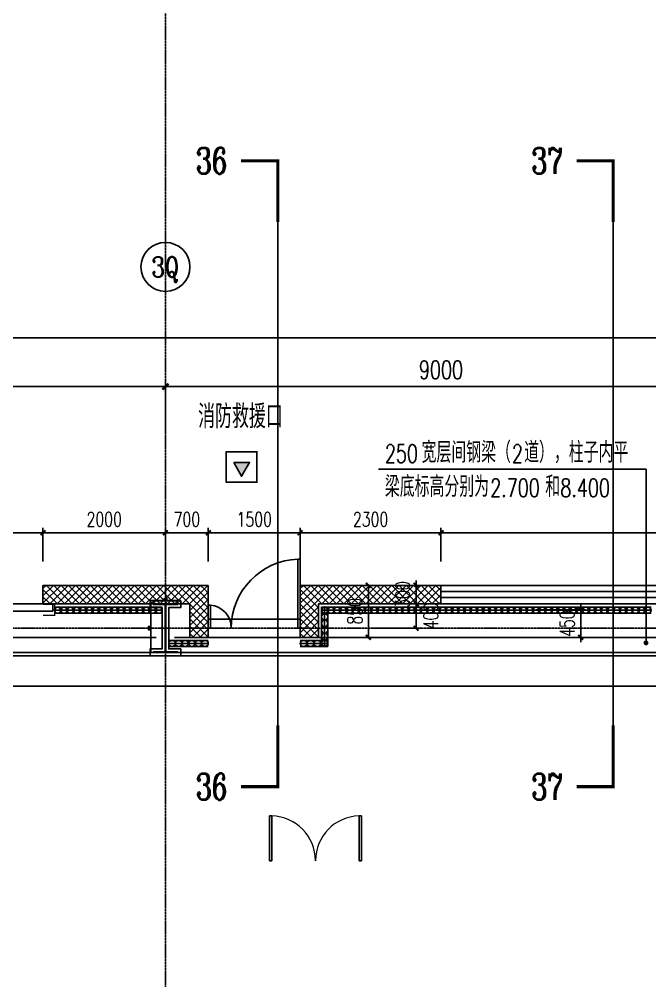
# Model space of a CAD drawing. Extents: x -954573 to 446329, y 489853 to 1226784.
# Drawn here: x -257242 to -246945, y 614957 to 630673 of the extents above; entities that cross this region are included whole.
import ezdxf
from ezdxf.enums import TextEntityAlignment as Align

# ---------------------------------------------------------------- set-up
doc = ezdxf.new("R2010")
doc.units = 0
doc.header["$LTSCALE"] = 10
doc.header["$MEASUREMENT"] = 0
for name, pattern in [('10平面$0$10平面$0$DASH', [0.35, 0.25, -0.1]), ('10平面$0$DOTE', [2.42, 2, -0.2, 0.02, -0.2]), ('10平面$1$DASH', [0.35, 0.25, -0.1])]:
    doc.linetypes.add(name, pattern=pattern)
doc.layers.get('Defpoints').update_dxf_attribs({"color": 210})
for name, color, linetype in [('10平面$0$10平面$0$WINDOW', 8, 'Continuous'), ('10平面$0$A-AXIS-D', 8, 'Continuous'), ('10平面$0$A-AXIS-DOTE', 8, '10平面$0$DOTE'), ('10平面$0$A-AXIS-DP', 8, 'Continuous'), ('10平面$0$A-AXIS-SYMB', 8, 'Continuous'), ('10平面$0$A-HATCH-2', 8, 'Continuous'), ('10平面$0$A-HRAIL', 8, 'Continuous'), ('10平面$0$A-SFCE', 8, 'Continuous'), ('10平面$0$A-TEXT', 8, 'Continuous'), ('10平面$0$A-WINDOW', 8, 'Continuous'), ('10平面$0$A-防火门窗', 1, 'Continuous'), ('10平面$0$AS-COLN', 8, 'Continuous'), ('10平面$0$AS-WALL', 8, 'Continuous'), ('10平面$0$DIM_SYMB', 8, 'Continuous'), ('10平面$0$PUB_HATCH', 8, 'Continuous'), ('10平面$0$PUB_TEXT', 8, 'Continuous'), ('10平面$0$RP-N2-01$0$$0$A-WIND-J', 8, 'Continuous'), ('10平面$0$RP-N2-01$0$A-WIND-J', 8, 'Continuous'), ('10平面$0$建-窗', 8, 'Continuous'), ('A-LIN-V', 9, 'Continuous')]:
    doc.layers.add(name, color=color, linetype=linetype)
doc.styles.add('10平面$0$_TCH_AXIS', font='COMPLEX', dxfattribs={"bigfont": 'GBCBIG'})
doc.styles.add('10平面$0$_TCH_DIM', font='SIMPLEX', dxfattribs={"bigfont": 'GBCBIG'})
doc.styles.add('10平面$0$_TCH_DIM_T3', font='SIMPLEX', dxfattribs={"width": 0.705882, "bigfont": 'GBCBIG'})
doc.styles.add('10平面$0$_TCH_LABEL', font='COMPLEX', dxfattribs={"bigfont": 'GBCBIG'})
doc.dimstyles.new('10平面$0$_TCH_ARCH&&10', dxfattribs={"dimtxt": 29.75, "dimasz": 10, "dimexe": 10, "dimexo": 10, "dimgap": 12.625, "dimtad": 1, "dimdec": 0, "dimzin": 0, "dimdsep": 46, "dimtxsty": '10平面$0$_TCH_DIM_T3', "dimblk": '10平面$0$_ArchTick', "dimcen": 0.09, "dimclrt": 7, "dimazin": 2, "dimtfac": 1, "dimtdec": 0, "dimtix": 1, "dimtmove": 2, "dimatfit": 3, "dimfxl": 0, "dimtolj": 1, "dimtzin": 0, "dimarcsym": 0})
doc.dimstyles.new('10平面$0$_TCH_ARCH&&100', dxfattribs={"dimtxt": 297.5, "dimasz": 100, "dimexe": 100, "dimexo": 100, "dimgap": 126.25, "dimtad": 1, "dimdec": 0, "dimzin": 0, "dimdsep": 46, "dimtxsty": '10平面$0$_TCH_DIM_T3', "dimblk": '10平面$0$_ArchTick', "dimcen": 0.09, "dimclrt": 7, "dimazin": 2, "dimtfac": 1, "dimtdec": 0, "dimtix": 1, "dimtmove": 2, "dimatfit": 3, "dimfxl": 0, "dimtolj": 1, "dimtzin": 0, "dimarcsym": 0})
doc.dimstyles.new('10平面$0$_TCH_ARCH&&80', dxfattribs={"dimtxt": 238, "dimasz": 80, "dimexe": 80, "dimexo": 80, "dimgap": 101, "dimtad": 1, "dimdec": 0, "dimzin": 0, "dimdsep": 46, "dimtxsty": '10平面$0$_TCH_DIM_T3', "dimblk": '10平面$0$_ArchTick', "dimcen": 0.09, "dimclrt": 7, "dimazin": 2, "dimtfac": 1, "dimtdec": 0, "dimtix": 1, "dimtmove": 2, "dimatfit": 3, "dimfxl": 0, "dimtolj": 1, "dimtzin": 0, "dimarcsym": 0})
pattern_1 = [(45, (60, 0), (-60.000061, 60.000061), []), (135, (60, 0), (-60.000061, -60.000061), [])]

# ---------------------------------------------------------------- blocks, each defined once
blk = doc.blocks.new('10平面$0$_ArchTick')
at = {"color": 0, "linetype": 'ByBlock', "const_width": 0.4}
blk.add_lwpolyline([(-0.5, -0.5), (0.5, 0.5)], dxfattribs=at)
blk = doc.blocks.new('*D3095')
at = {"layer": '10平面$0$A-AXIS-D', "color": 0, "lineweight": -2}
for p, q in [((-43118, -180910), (-43118, -180052)), ((-34118, -180910), (-34118, -180052)), ((-43118, -180152), (-34118, -180152))]:
    blk.add_line(p, q, dxfattribs=at)
at = {"layer": 'Defpoints', "color": 0}
for p in [(-34118, -180152), (-43118, -181010), (-34118, -181010)]:
    blk.add_point(p, dxfattribs=at)
at = {"layer": '10平面$0$A-AXIS-D', "color": 0, "lineweight": -2, "xscale": 100, "yscale": 100, "zscale": 100, "rotation": 180}
blk.add_blockref('10平面$0$_ArchTick', (-43118, -180152), dxfattribs=at)
at = {"layer": '10平面$0$A-AXIS-D', "color": 0, "lineweight": -2, "xscale": 100, "yscale": 100, "zscale": 100}
blk.add_blockref('10平面$0$_ArchTick', (-34118, -180152), dxfattribs=at)
at = {"layer": '10平面$0$A-AXIS-D', "color": 7, "insert": (-38618, -179877), "char_height": 297.5, "attachment_point": 5, "style": '10平面$0$_TCH_DIM_T3'}
blk.add_mtext('\\A1;9000', dxfattribs=at)
blk = doc.blocks.new('*D3096')
at = {"layer": '10平面$0$A-AXIS-D', "color": 0, "lineweight": -2}
for p, q in [((-34118, -180910), (-34118, -180052)), ((-25118, -180910), (-25118, -180052)), ((-34118, -180152), (-25118, -180152))]:
    blk.add_line(p, q, dxfattribs=at)
at = {"layer": 'Defpoints', "color": 0}
for p in [(-25118, -180152), (-34118, -181010), (-25118, -181010)]:
    blk.add_point(p, dxfattribs=at)
at = {"layer": '10平面$0$A-AXIS-D', "color": 0, "lineweight": -2, "xscale": 100, "yscale": 100, "zscale": 100, "rotation": 180}
blk.add_blockref('10平面$0$_ArchTick', (-34118, -180152), dxfattribs=at)
at = {"layer": '10平面$0$A-AXIS-D', "color": 0, "lineweight": -2, "xscale": 100, "yscale": 100, "zscale": 100}
blk.add_blockref('10平面$0$_ArchTick', (-25118, -180152), dxfattribs=at)
at = {"layer": '10平面$0$A-AXIS-D', "color": 7, "insert": (-29618, -179877), "char_height": 297.5, "attachment_point": 5, "style": '10平面$0$_TCH_DIM_T3'}
blk.add_mtext('\\A1;9000', dxfattribs=at)
blk = doc.blocks.new('*D3111')
at = {"layer": '10平面$0$A-AXIS-D', "color": 0, "lineweight": -2}
for p, q in [((-93018, -180810), (-93018, -179252)), ((92682, -180810), (92682, -179252)), ((-93018, -179352), (92682, -179352))]:
    blk.add_line(p, q, dxfattribs=at)
at = {"layer": 'Defpoints', "color": 0}
for p in [(92682, -179352), (-93018, -180910), (92682, -180910)]:
    blk.add_point(p, dxfattribs=at)
at = {"layer": '10平面$0$A-AXIS-D', "color": 0, "lineweight": -2, "xscale": 100, "yscale": 100, "zscale": 100, "rotation": 180}
blk.add_blockref('10平面$0$_ArchTick', (-93018, -179352), dxfattribs=at)
at = {"layer": '10平面$0$A-AXIS-D', "color": 0, "lineweight": -2, "xscale": 100, "yscale": 100, "zscale": 100}
blk.add_blockref('10平面$0$_ArchTick', (92682, -179352), dxfattribs=at)
at = {"layer": '10平面$0$A-AXIS-D', "color": 7, "insert": (-168, -179077), "char_height": 297.5, "attachment_point": 5, "style": '10平面$0$_TCH_DIM_T3'}
blk.add_mtext('\\A1;185700', dxfattribs=at)
blk = doc.blocks.new('*D3392')
at = {"layer": '10平面$0$A-AXIS-DP', "color": 0, "lineweight": -2}
for p, q in [((-248072, 621020), (-248072, 621100)), ((-248800, 621020), (-247992, 621020)), ((-248072, 620570), (-248072, 621020)), ((-248800, 620570), (-247992, 620570)), ((-248072, 620570), (-248072, 620490))]:
    blk.add_line(p, q, dxfattribs=at)
at = {"layer": 'Defpoints', "color": 0}
for p in [(-248880, 621020), (-248072, 621020), (-248880, 620570)]:
    blk.add_point(p, dxfattribs=at)
at = {"layer": '10平面$0$A-AXIS-DP', "color": 0, "lineweight": -2, "xscale": 80, "yscale": 80, "zscale": 80}
for p, rotation in [((-248072, 621020), 270), ((-248072, 620570), 90)]:
    blk.add_blockref('10平面$0$_ArchTick', p, dxfattribs=dict(at, rotation=rotation))
at = {"layer": '10平面$0$A-AXIS-DP', "color": 7, "insert": (-248292, 620795), "char_height": 238, "attachment_point": 5, "rotation": 90, "style": '10平面$0$_TCH_DIM_T3'}
blk.add_mtext('\\A1;450', dxfattribs=at)
blk = doc.blocks.new('10平面$0$4324324')
at = {"layer": '10平面$0$A-HATCH-2', "linetype": '10平面$1$DASH'}
for p, q in [((-294754.2, 620270), (-135554.2, 620270)), ((-294754.2, 619770), (-135554.2, 619770))]:
    blk.add_line(p, q, dxfattribs=at)
blk = doc.blocks.new('*D3408')
at = {"layer": '10平面$0$A-AXIS-DP', "color": 0, "lineweight": -2}
for p, q in [((-165054, 621030), (-165054, 621079)), ((-165054, 621069), (-164654, 621069)), ((-164654, 621030), (-164654, 621079))]:
    blk.add_line(p, q, dxfattribs=at)
at = {"layer": 'Defpoints', "color": 0}
for p in [(-164654, 621069), (-165054, 621020), (-164654, 621020)]:
    blk.add_point(p, dxfattribs=at)
at = {"layer": '10平面$0$A-AXIS-DP', "color": 0, "lineweight": -2, "xscale": 10, "yscale": 10, "zscale": 10, "rotation": 180}
blk.add_blockref('10平面$0$_ArchTick', (-165054, 621069), dxfattribs=at)
at = {"layer": '10平面$0$A-AXIS-DP', "color": 0, "lineweight": -2, "xscale": 10, "yscale": 10, "zscale": 10}
blk.add_blockref('10平面$0$_ArchTick', (-164654, 621069), dxfattribs=at)
at = {"layer": '10平面$0$A-AXIS-DP', "color": 7, "insert": (-164854, 621096), "char_height": 29.8, "attachment_point": 5, "style": '10平面$0$_TCH_DIM_T3'}
blk.add_mtext('\\A1;400', dxfattribs=at)
blk = doc.blocks.new('*D3409')
at = {"layer": '10平面$0$A-AXIS-DP', "color": 0, "lineweight": -2}
for p, q in [((-165064, 621020), (-165105, 621020)), ((-165095, 620220), (-165095, 621020)), ((-165064, 620220), (-165105, 620220))]:
    blk.add_line(p, q, dxfattribs=at)
at = {"layer": 'Defpoints', "color": 0}
for p in [(-165095, 621020), (-165054, 621020), (-165054, 620220)]:
    blk.add_point(p, dxfattribs=at)
at = {"layer": '10平面$0$A-AXIS-DP', "color": 0, "lineweight": -2, "xscale": 10, "yscale": 10, "zscale": 10}
for p, rotation in [((-165095, 621020), 90), ((-165095, 620220), 270)]:
    blk.add_blockref('10平面$0$_ArchTick', p, dxfattribs=dict(at, rotation=rotation))
at = {"layer": '10平面$0$A-AXIS-DP', "color": 7, "insert": (-165123, 620620), "char_height": 29.8, "attachment_point": 5, "rotation": 90, "style": '10平面$0$_TCH_DIM_T3'}
blk.add_mtext('\\A1;800', dxfattribs=at)
blk = doc.blocks.new('10平面$0$RP-N2-01$0$$0$xfjy')
at = {"layer": '10平面$0$RP-N2-01$0$$0$A-WIND-J'}
h = blk.add_hatch(color=256, dxfattribs=at)
h.dxf.hatch_style = 1
h.paths.add_polyline_path([(1141876, -26214), (1142135, -26214), (1142005, -25989)])
at = {"layer": '10平面$0$RP-N2-01$0$$0$A-WIND-J', "const_width": 25}
blk.add_lwpolyline([(1141755, -25889), (1141755, -26389), (1142255, -26389), (1142255, -25889)], close=True, dxfattribs=at)
at = {"layer": '10平面$0$RP-N2-01$0$$0$A-WIND-J'}
for points in [[(1141755, -26389), (1142255, -26389), (1142255, -25889), (1141755, -25889)], [(1141876, -26214), (1142135, -26214), (1142005, -25989)]]:
    blk.add_lwpolyline(points, close=True, dxfattribs=at)
blk = doc.blocks.new('10平面$0$RP-N2-01$0$xfjy')
at = {"layer": '10平面$0$RP-N2-01$0$$0$A-WIND-J'}
blk.add_blockref('10平面$0$RP-N2-01$0$$0$xfjy', (0, 0), dxfattribs=at)
blk = doc.blocks.new('10平面$0$1232')
at = {"layer": '10平面$0$RP-N2-01$0$A-WIND-J', "xscale": -1, "rotation": 180}
blk.add_blockref('10平面$0$RP-N2-01$0$xfjy', (-1395615, 597215, 0), dxfattribs=at)
at = {"layer": '10平面$0$A-TEXT', "style": '10平面$0$_TCH_DIM'}
blk.add_text('消防救援口', height=384.1, dxfattribs=at).set_placement((-254321, 623989, 0))
blk = doc.blocks.new('10平面$0$3333')
at = {"layer": '10平面$0$A-SFCE', "const_width": 20}
blk.add_lwpolyline([(-227064, 766320), (-227064, 766510), (-227244, 766510), (-227244, 766320)], dxfattribs=at)
blk = doc.blocks.new('10平面$0$99平面图例外参$0$$LinePat$圆环')
for points in [[(0, 150), (300, 150)], [(0, 0), (300, 0)], [(0, -150), (300, -150)]]:
    blk.add_lwpolyline(points)
at = {"color": 0}
blk.add_circle((150, 0), 150, dxfattribs=at)
blk = doc.blocks.new('10平面$0$34242343243')
at = {"layer": '10平面$0$A-HRAIL', "yscale": 0.3333333333333333, "zscale": 0.3333333333333333}
for p, xscale, rotation in [((-252254, 620962), -0.3611111227129974, 270), ((-256562, 621014), -0.3444737743800529, 359.999999999795), ((-256458, 621014), -0.3444737743800529, 359.999999999795), ((-256355, 621014), -0.3444737743800529, 359.999999999795), ((-256252, 621014), -0.3444737743800529, 359.999999999795), ((-256148, 621014), -0.3444737743800529, 359.999999999795), ((-256045, 621014), -0.3444737743800529, 359.999999999795), ((-255942, 621014), -0.3444737743800529, 359.999999999795), ((-255838, 621014), -0.3444737743800529, 359.999999999795), ((-255735, 621014), -0.3444737743800529, 359.999999999795), ((-255632, 621014), -0.3444737743800529, 359.999999999795), ((-255528, 621014), -0.3444737743800529, 359.999999999795), ((-255425, 621014), -0.3444737743800529, 359.999999999795), ((-255322, 621014), -0.3444737743800529, 359.999999999795), ((-255218, 621014), -0.3444737743800529, 359.999999999795), ((-255115, 621014), -0.3444737743800529, 359.999999999795), ((-255012, 621014), -0.3444737743800529, 359.999999999795), ((-254908, 621014), -0.3444737743800529, 359.999999999795), ((-252304, 621014), 0.3384127419231498, 2.033568827363012e-10), ((-252254, 620853), -0.3611111227129974, 270), ((-252203, 621014), 0.3384127419231498, 2.033568827363012e-10), ((-252101, 621014), 0.3384127419231498, 2.033568827363012e-10), ((-252000, 621014), 0.3384127419231498, 2.033568827363012e-10), ((-251898, 621014), 0.3384127419231498, 2.033568827363012e-10), ((-251797, 621014), 0.3384127419231498, 2.033568827363012e-10), ((-251695, 621014), 0.3384127419231498, 2.033568827363012e-10), ((-251594, 621014), 0.3384127419231498, 2.033568827363012e-10), ((-251492, 621014), 0.3384127419231498, 2.033568827363012e-10), ((-251390, 621014), 0.3384127419231498, 2.033568827363012e-10), ((-251289, 621014), 0.3384127419231498, 2.033568827363012e-10), ((-251187, 621014), 0.3384127419231498, 2.033568827363012e-10), ((-251086, 621014), 0.3384127419231498, 2.033568827363012e-10), ((-250984, 621014), 0.3384127419231498, 2.033568827363012e-10), ((-250883, 621014), 0.3384127419231498, 2.033568827363012e-10), ((-250781, 621014), 0.3384127419231498, 2.033568827363012e-10), ((-250680, 621014), 0.3384127419231498, 2.033568827363012e-10), ((-250578, 621014), 0.3384127419231498, 2.033568827363012e-10), ((-250477, 621014), 0.3384127419231498, 2.033568827363012e-10), ((-250375, 621014), 0.3384127419231498, 2.033568827363012e-10), ((-250274, 621014), 0.3384127419231498, 2.033568827363012e-10), ((-250172, 621014), 0.3384127419231498, 2.033568827363012e-10), ((-250071, 621014), 0.3384127419231498, 2.033568827363012e-10), ((-249969, 621014), 0.3384127419231498, 2.033568827363012e-10), ((-249868, 621014), 0.3384127419231498, 2.033568827363012e-10), ((-249766, 621014), 0.3384127419231498, 2.033568827363012e-10), ((-249665, 621014), 0.3384127419231498, 2.033568827363012e-10), ((-249563, 621014), 0.3384127419231498, 2.033568827363012e-10), ((-249462, 621014), 0.3384127419231498, 2.033568827363012e-10), ((-249360, 621014), 0.3384127419231498, 2.033568827363012e-10), ((-249258, 621014), 0.3384127419231498, 2.033568827363012e-10), ((-249157, 621014), 0.3384127419231498, 2.033568827363012e-10), ((-249055, 621014), 0.3384127419231498, 2.033568827363012e-10), ((-248954, 621014), 0.3384127419231498, 2.033568827363012e-10), ((-248852, 621014), 0.3384127419231498, 2.033568827363012e-10), ((-248751, 621014), 0.3384127419231498, 2.033568827363012e-10), ((-248649, 621014), 0.3384127419231498, 2.033568827363012e-10), ((-248548, 621014), 0.3384127419231498, 2.033568827363012e-10), ((-248446, 621014), 0.3384127419231498, 2.033568827363012e-10), ((-248345, 621014), 0.3384127419231498, 2.033568827363012e-10), ((-248243, 621014), 0.3384127419231498, 2.033568827363012e-10), ((-248142, 621014), 0.3384127419231498, 2.033568827363012e-10), ((-248040, 621014), 0.3384127419231498, 2.033568827363012e-10), ((-247939, 621014), 0.3384127419231498, 2.033568827363012e-10), ((-247837, 621014), 0.3384127419231498, 2.033568827363012e-10), ((-247736, 621014), 0.3384127419231498, 2.033568827363012e-10), ((-247634, 621014), 0.3384127419231498, 2.033568827363012e-10), ((-247533, 621014), 0.3384127419231498, 2.033568827363012e-10), ((-247431, 621014), 0.3384127419231498, 2.033568827363012e-10), ((-247330, 621014), 0.3384127419231498, 2.033568827363012e-10), ((-247228, 621014), 0.3384127419231498, 2.033568827363012e-10), ((-247126, 621014), 0.3384127419231498, 2.033568827363012e-10), ((-247025, 621014), 0.3384127419231498, 2.033568827363012e-10), ((-252254, 620745), -0.3611111227129974, 270), ((-252254, 620637), -0.3611111227129974, 270), ((-252254, 620528), -0.3611111227129974, 270), ((-252254, 620420), -0.3611111227129974, 270)]:
    blk.add_blockref('10平面$0$99平面图例外参$0$$LinePat$圆环', p, dxfattribs=dict(at, xscale=xscale, rotation=rotation))
for p, xscale in [((-254693, 620470), -0.3588888661932368), ((-254585, 620470), -0.3588888661932368), ((-254477, 620470), -0.3588888661932368), ((-254370, 620470), -0.3588888661932368), ((-254262, 620470), -0.3588888661932368), ((-254154, 620470), -0.3588888661932368), ((-252542, 620470), -0.3749999999076196), ((-252429, 620470), -0.3749999999076196), ((-252317, 620470), -0.3749999999076196), ((-252204, 620470), -0.3749999999076196)]:
    blk.add_blockref('10平面$0$99平面图例外参$0$$LinePat$圆环', p, dxfattribs=dict(at, xscale=xscale))
at = {"layer": '10平面$0$A-SFCE', "xscale": -1, "rotation": 270}
blk.add_blockref('10平面$0$3333', (-1023175, 848174), dxfattribs=at)
blk = doc.blocks.new('*D3891')
at = {"layer": '10平面$0$A-AXIS-DP', "color": 0, "lineweight": -2}
for p, q in [((-251454, 621420), (-250680, 621420)), ((-250760, 621420), (-250760, 621500)), ((-250760, 621120), (-250760, 621420)), ((-251454, 621120), (-250680, 621120)), ((-250760, 621120), (-250760, 621040))]:
    blk.add_line(p, q, dxfattribs=at)
at = {"layer": 'Defpoints', "color": 0}
for p in [(-251534, 621420), (-250760, 621420), (-251534, 621120)]:
    blk.add_point(p, dxfattribs=at)
at = {"layer": '10平面$0$A-AXIS-DP', "color": 0, "lineweight": -2, "xscale": 80, "yscale": 80, "zscale": 80}
for p, rotation in [((-250760, 621420), 270), ((-250760, 621120), 90)]:
    blk.add_blockref('10平面$0$_ArchTick', p, dxfattribs=dict(at, rotation=rotation))
at = {"layer": '10平面$0$A-AXIS-DP', "color": 7, "insert": (-250980, 621270), "char_height": 238, "attachment_point": 5, "rotation": 90, "style": '10平面$0$_TCH_DIM_T3'}
blk.add_mtext('\\A1;300', dxfattribs=at)
blk = doc.blocks.new('*D3892')
at = {"layer": '10平面$0$A-AXIS-DP', "color": 0, "lineweight": -2}
for p, q in [((-251454, 621120), (-250680, 621120)), ((-250760, 620720), (-250760, 621120)), ((-251454, 620720), (-250680, 620720))]:
    blk.add_line(p, q, dxfattribs=at)
at = {"layer": 'Defpoints', "color": 0}
for p in [(-251534, 621120), (-250760, 621120), (-251534, 620720)]:
    blk.add_point(p, dxfattribs=at)
at = {"layer": '10平面$0$A-AXIS-DP', "color": 0, "lineweight": -2, "xscale": 80, "yscale": 80, "zscale": 80}
for p, rotation in [((-250760, 621120), 90), ((-250760, 620720), 270)]:
    blk.add_blockref('10平面$0$_ArchTick', p, dxfattribs=dict(at, rotation=rotation))
at = {"layer": '10平面$0$A-AXIS-DP', "color": 7, "insert": (-250520, 620920), "char_height": 238, "attachment_point": 5, "rotation": 90, "style": '10平面$0$_TCH_DIM_T3'}
blk.add_mtext('\\A1;400', dxfattribs=at)
blk = doc.blocks.new('*D3893')
at = {"layer": '10平面$0$A-AXIS-DP', "color": 0, "lineweight": -2}
for p, q in [((-252274, 621420), (-251460, 621420)), ((-251540, 620570), (-251540, 621420)), ((-252274, 620570), (-251460, 620570))]:
    blk.add_line(p, q, dxfattribs=at)
at = {"layer": 'Defpoints', "color": 0}
for p in [(-252354, 621420), (-251540, 621420), (-252354, 620570)]:
    blk.add_point(p, dxfattribs=at)
at = {"layer": '10平面$0$A-AXIS-DP', "color": 0, "lineweight": -2, "xscale": 80, "yscale": 80, "zscale": 80}
for p, rotation in [((-251540, 621420), 90), ((-251540, 620570), 270)]:
    blk.add_blockref('10平面$0$_ArchTick', p, dxfattribs=dict(at, rotation=rotation))
at = {"layer": '10平面$0$A-AXIS-DP', "color": 7, "insert": (-251760, 620995), "char_height": 238, "attachment_point": 5, "rotation": 90, "style": '10平面$0$_TCH_DIM_T3'}
blk.add_mtext('\\A1;850', dxfattribs=at)
blk = doc.blocks.new('*D4051')
at = {"layer": '10平面$0$A-AXIS-DP', "color": 0, "lineweight": -2}
for p, q in [((-259354, 621810), (-259354, 622360)), ((-256854, 621810), (-256854, 622360)), ((-259354, 622280), (-256854, 622280))]:
    blk.add_line(p, q, dxfattribs=at)
at = {"layer": 'Defpoints', "color": 0}
for p in [(-256854, 622280), (-259354, 621730), (-256854, 621730)]:
    blk.add_point(p, dxfattribs=at)
at = {"layer": '10平面$0$A-AXIS-DP', "color": 0, "lineweight": -2, "xscale": 80, "yscale": 80, "zscale": 80, "rotation": 180}
blk.add_blockref('10平面$0$_ArchTick', (-259354, 622280), dxfattribs=at)
at = {"layer": '10平面$0$A-AXIS-DP', "color": 0, "lineweight": -2, "xscale": 80, "yscale": 80, "zscale": 80}
blk.add_blockref('10平面$0$_ArchTick', (-256854, 622280), dxfattribs=at)
at = {"layer": '10平面$0$A-AXIS-DP', "color": 7, "insert": (-258104, 622500), "char_height": 238, "attachment_point": 5, "style": '10平面$0$_TCH_DIM_T3'}
blk.add_mtext('\\A1;2500', dxfattribs=at)
blk = doc.blocks.new('*D4052')
at = {"layer": '10平面$0$A-AXIS-DP', "color": 0, "lineweight": -2}
for p, q in [((-256854, 621810), (-256854, 622360)), ((-254854, 621810), (-254854, 622360)), ((-256854, 622280), (-254854, 622280))]:
    blk.add_line(p, q, dxfattribs=at)
at = {"layer": 'Defpoints', "color": 0}
for p in [(-254854, 622280), (-256854, 621730), (-254854, 621730)]:
    blk.add_point(p, dxfattribs=at)
at = {"layer": '10平面$0$A-AXIS-DP', "color": 0, "lineweight": -2, "xscale": 80, "yscale": 80, "zscale": 80, "rotation": 180}
blk.add_blockref('10平面$0$_ArchTick', (-256854, 622280), dxfattribs=at)
at = {"layer": '10平面$0$A-AXIS-DP', "color": 0, "lineweight": -2, "xscale": 80, "yscale": 80, "zscale": 80}
blk.add_blockref('10平面$0$_ArchTick', (-254854, 622280), dxfattribs=at)
at = {"layer": '10平面$0$A-AXIS-DP', "color": 7, "insert": (-255854, 622500), "char_height": 238, "attachment_point": 5, "style": '10平面$0$_TCH_DIM_T3'}
blk.add_mtext('\\A1;2000', dxfattribs=at)
blk = doc.blocks.new('*D4053')
at = {"layer": '10平面$0$A-AXIS-DP', "color": 0, "lineweight": -2}
for p, q in [((-254854, 621810), (-254854, 622360)), ((-254154, 621810), (-254154, 622360)), ((-254854, 622280), (-254154, 622280))]:
    blk.add_line(p, q, dxfattribs=at)
at = {"layer": 'Defpoints', "color": 0}
for p in [(-254154, 622280), (-254854, 621730), (-254154, 621730)]:
    blk.add_point(p, dxfattribs=at)
at = {"layer": '10平面$0$A-AXIS-DP', "color": 0, "lineweight": -2, "xscale": 80, "yscale": 80, "zscale": 80, "rotation": 180}
blk.add_blockref('10平面$0$_ArchTick', (-254854, 622280), dxfattribs=at)
at = {"layer": '10平面$0$A-AXIS-DP', "color": 0, "lineweight": -2, "xscale": 80, "yscale": 80, "zscale": 80}
blk.add_blockref('10平面$0$_ArchTick', (-254154, 622280), dxfattribs=at)
at = {"layer": '10平面$0$A-AXIS-DP', "color": 7, "insert": (-254504, 622500), "char_height": 238, "attachment_point": 5, "style": '10平面$0$_TCH_DIM_T3'}
blk.add_mtext('\\A1;700', dxfattribs=at)
blk = doc.blocks.new('*D4054')
at = {"layer": '10平面$0$A-AXIS-DP', "color": 0, "lineweight": -2}
for p, q in [((-254154, 621810), (-254154, 622360)), ((-252654, 621810), (-252654, 622360)), ((-254154, 622280), (-252654, 622280))]:
    blk.add_line(p, q, dxfattribs=at)
at = {"layer": 'Defpoints', "color": 0}
for p in [(-252654, 622280), (-254154, 621730), (-252654, 621730)]:
    blk.add_point(p, dxfattribs=at)
at = {"layer": '10平面$0$A-AXIS-DP', "color": 0, "lineweight": -2, "xscale": 80, "yscale": 80, "zscale": 80, "rotation": 180}
blk.add_blockref('10平面$0$_ArchTick', (-254154, 622280), dxfattribs=at)
at = {"layer": '10平面$0$A-AXIS-DP', "color": 0, "lineweight": -2, "xscale": 80, "yscale": 80, "zscale": 80}
blk.add_blockref('10平面$0$_ArchTick', (-252654, 622280), dxfattribs=at)
at = {"layer": '10平面$0$A-AXIS-DP', "color": 7, "insert": (-253404, 622500), "char_height": 238, "attachment_point": 5, "style": '10平面$0$_TCH_DIM_T3'}
blk.add_mtext('\\A1;1500', dxfattribs=at)
blk = doc.blocks.new('*D4055')
at = {"layer": '10平面$0$A-AXIS-DP', "color": 0, "lineweight": -2}
for p, q in [((-252654, 621810), (-252654, 622360)), ((-250354, 621810), (-250354, 622360)), ((-252654, 622280), (-250354, 622280))]:
    blk.add_line(p, q, dxfattribs=at)
at = {"layer": 'Defpoints', "color": 0}
for p in [(-250354, 622280), (-252654, 621730), (-250354, 621730)]:
    blk.add_point(p, dxfattribs=at)
at = {"layer": '10平面$0$A-AXIS-DP', "color": 0, "lineweight": -2, "xscale": 80, "yscale": 80, "zscale": 80, "rotation": 180}
blk.add_blockref('10平面$0$_ArchTick', (-252654, 622280), dxfattribs=at)
at = {"layer": '10平面$0$A-AXIS-DP', "color": 0, "lineweight": -2, "xscale": 80, "yscale": 80, "zscale": 80}
blk.add_blockref('10平面$0$_ArchTick', (-250354, 622280), dxfattribs=at)
at = {"layer": '10平面$0$A-AXIS-DP', "color": 7, "insert": (-251504, 622500), "char_height": 238, "attachment_point": 5, "style": '10平面$0$_TCH_DIM_T3'}
blk.add_mtext('\\A1;2300', dxfattribs=at)
blk = doc.blocks.new('*D4056')
at = {"layer": '10平面$0$A-AXIS-DP', "color": 0, "lineweight": -2}
for p, q in [((-250354, 621810), (-250354, 622360)), ((-229454, 621810), (-229454, 622360)), ((-250354, 622280), (-229454, 622280))]:
    blk.add_line(p, q, dxfattribs=at)
at = {"layer": 'Defpoints', "color": 0}
for p in [(-229454, 622280), (-250354, 621730), (-229454, 621730)]:
    blk.add_point(p, dxfattribs=at)
at = {"layer": '10平面$0$A-AXIS-DP', "color": 0, "lineweight": -2, "xscale": 80, "yscale": 80, "zscale": 80, "rotation": 180}
blk.add_blockref('10平面$0$_ArchTick', (-250354, 622280), dxfattribs=at)
at = {"layer": '10平面$0$A-AXIS-DP', "color": 0, "lineweight": -2, "xscale": 80, "yscale": 80, "zscale": 80}
blk.add_blockref('10平面$0$_ArchTick', (-229454, 622280), dxfattribs=at)
at = {"layer": '10平面$0$A-AXIS-DP', "color": 7, "insert": (-239904, 622500), "char_height": 238, "attachment_point": 5, "style": '10平面$0$_TCH_DIM_T3'}
blk.add_mtext('\\A1;20900', dxfattribs=at)
blk = doc.blocks.new('10平面$0$10平面$0$$DorLib2D$00000002')
for p, q in [((-0.5, 0), (-0.5, 0.4875)), ((-0.475, 0.4875), (-0.5, 0.4875)), ((-0.475, 0), (-0.475, 0.4875)), ((0.475, 0), (0.475, 0.4875)), ((0.475, 0.4875), (0.5, 0.4875)), ((0.5, 0), (0.5, 0.4875)), ((-0.5, 0), (-0.475, 0)), ((0.5, 0), (0.475, 0))]:
    blk.add_line(p, q)
at = {"lineweight": 13}
for centre, start, end in [((-0.4875, 0), 0, 88.53072), ((0.4875, 0), 91.46928, 180)]:
    blk.add_arc(centre, 0.4875, start, end, dxfattribs=at)
blk = doc.blocks.new('10平面$0$WINDOW2DLIB$DYNSTYLE$00000005')
at = {"color": 0}
for points in [[(-0.5, 0.5), (0.5, 0.5)], [(0.5, -0.5), (0.5, 0.5)], [(0.5, 0.16667), (-0.5, 0.16667)], [(0.5, -0.16667), (-0.5, -0.16667)], [(-0.5, -0.5), (0.5, -0.5)]]:
    blk.add_lwpolyline(points, dxfattribs=at)
blk = doc.blocks.new('10平面$0$10平面$0$$DorLib2D$00000126')
at = {"color": 0, "linetype": 'Continuous'}
for p, q in [((-0.532, 0.5), (-0.532, 0.9)), ((0.532, 0.9), (0.532, 0.5))]:
    blk.add_line(p, q, dxfattribs=at)
at = {"color": 0, "linetype": '10平面$0$10平面$0$DASH'}
for p, q in [((-0.532, 0.9), (0.532, 0.9)), ((-0.532, 0.5), (0.532, 0.5))]:
    blk.add_line(p, q, dxfattribs=at)
blk = doc.blocks.new('10平面$0$DOOR2DLIB$SYSLIB$00000123')
at = {"color": 0}
for p, q in [((0.475, -0.001), (0.475, 0.752)), ((0.475, 0.752), (0.5, 0.752)), ((0.5, -0.001), (0.5, 0.752)), ((-0.5, 0), (-0.5, 0.252)), ((-0.475, 0.252), (-0.5, 0.252)), ((-0.475, 0), (-0.475, 0.252)), ((-0.475, 0), (-0.5, 0)), ((0.475, -0.001), (0.5, -0.001))]:
    blk.add_line(p, q, dxfattribs=at)
for centre, radius, start, end in [((0.505, -0.002), 0.755, 92.2493, 179.7238), ((-0.501, 0.003), 0.251, 359.7899, 84.0974)]:
    blk.add_arc(centre, radius, start, end, dxfattribs=at)
blk = doc.blocks.new('10平面$0$dote')
at = {"layer": '10平面$0$A-AXIS-D'}
blk.add_circle((-34117.8, -178196), 400, dxfattribs=at)
at = {"layer": '10平面$0$A-AXIS-DOTE', "ltscale": 2}
for p, q in [((-34117.8, -264080), (-34117.8, -167560.7)), ((98696.4, -184100), (-97273.6, -184100))]:
    blk.add_line(p, q, dxfattribs=at)
at = {"layer": '10平面$0$DIM_SYMB', "linetype": '10平面$1$DASH', "ltscale": 3}
for p, q in [((-32283.6, -177260.1), (-32283.6, -185890.1)), ((-26803.6, -177260.1), (-26803.6, -185890.1))]:
    blk.add_line(p, q, dxfattribs=at)
at = {"layer": '10平面$0$DIM_SYMB', "const_width": 50}
for points in [[(-32883.6, -176460.1), (-32283.6, -176460.1), (-32283.6, -177460.1)], [(-27403.6, -176460.1), (-26803.6, -176460.1), (-26803.6, -177460.1)], [(-32283.6, -185690.1), (-32283.6, -186690.1), (-32883.6, -186690.1)], [(-26803.6, -185690.1), (-26803.6, -186690.1), (-27403.6, -186690.1)]]:
    blk.add_lwpolyline(points, dxfattribs=at)
at = {"layer": '10平面$0$PUB_TEXT', "style": '10平面$0$_TCH_LABEL', "width": 0.705882}
for s, p in [('36', (-33619.3, -176672.6)), ('37', (-28139.3, -176672.6)), ('36', (-33619.3, -186902.6)), ('37', (-28139.3, -186902.6))]:
    blk.add_text(s, height=425, dxfattribs=at).set_placement(p)
at = {"layer": '10平面$0$PUB_TEXT', "style": '10平面$0$_TCH_AXIS', "width": 0.807692}
blk.add_text('3Q', height=333.94, dxfattribs=at).set_placement((-34342.6, -178363), (-33893, -178363), align=Align.FIT)
at = {"layer": '10平面$0$A-AXIS-D'}
for base, p1, p2, picture, middle in [((92682.2, -179352.2), (-93017.8, -180910.2), (92682.2, -180910.2), '*D3111', (-167.8, -179077.2)), ((-34117.8, -180152.2), (-43117.8, -181010.2), (-34117.8, -181010.2), '*D3095', (-38617.8, -179877.2)), ((-25117.8, -180152.2), (-34117.8, -181010.2), (-25117.8, -181010.2), '*D3096', (-29617.8, -179877.2))]:
    dim = blk.add_linear_dim(base=base, p1=p1, p2=p2, angle=0, dimstyle='10平面$0$_TCH_ARCH&&100', override={"dimgap": 0}, dxfattribs=at)
    dim.commit()
    dim.dimension.update_dxf_attribs({"geometry": picture, "text_midpoint": middle, "dimtype": 129})
blk = doc.blocks.new('10平面$0$3243243')
at = {"layer": '10平面$0$A-AXIS-SYMB'}
for p, q in [((-247005.8, 623320), (-251375.8, 623320)), ((-247005.8, 620480), (-247005.8, 623320))]:
    blk.add_line(p, q, dxfattribs=at)
at = {"layer": '10平面$0$A-AXIS-SYMB', "const_width": 40}
blk.add_lwpolyline([(-247005.8, 620460, 1), (-247005.8, 620500, 1)], format="xyb", close=True, dxfattribs=at)
at = {"layer": '10平面$0$A-SFCE', "linetype": '10平面$1$DASH'}
for p, q in [((-255004.2, 620570), (-263604.2, 620570)), ((-255004.2, 620320), (-263604.2, 620320))]:
    blk.add_line(p, q, dxfattribs=at)
at = {"layer": '10平面$0$A-SFCE', "color": 2, "linetype": '10平面$1$DASH'}
for p, q in [((-246004.2, 620570), (-254704.2, 620570)), ((-246004.2, 620320), (-254704.2, 620320))]:
    blk.add_line(p, q, dxfattribs=at)
at = {"layer": '10平面$0$PUB_TEXT', "style": '10平面$0$_TCH_DIM'}
for s, height, p in [('宽层间钢梁（', 337.59, (-250670.8, 623425)), ('道），柱子内平', 337.59, (-248996.3, 623425)), ('梁底标高分别为', 337.59, (-251270.8, 622865)), ('和', 337.6, (-248650.6, 622865))]:
    blk.add_text(s, height=height, dxfattribs=at).set_placement(p)
at = {"layer": '10平面$0$PUB_TEXT', "style": '10平面$0$_TCH_DIM', "width": 0.705882}
for s, p in [('250', (-251270.8, 623425)), ('2', (-249196.3, 623425)), ('2.700', (-249550.6, 622865)), ('8.400', (-248404.9, 622865))]:
    blk.add_text(s, height=297.5, dxfattribs=at).set_placement(p)
at = {"layer": '10平面$0$A-AXIS-DP', "color": 1}
dim = blk.add_aligned_dim(p1=(-248880, 620570), p2=(-248880, 621020), distance=-808, dimstyle='10平面$0$_TCH_ARCH&&80', dxfattribs=at)
dim.commit()
dim.dimension.update_dxf_attribs({"geometry": '*D3392', "text_midpoint": (-248292, 620795)})
blk = doc.blocks.new('10平面$0$w42343243')
at = {"layer": '10平面$0$A-HATCH-2'}
blk.add_lwpolyline([(-165104.2, 621070), (-164604.2, 621070), (-164604.2, 620958), (-164800.2, 620958), (-164800.2, 620282), (-164604.2, 620282), (-164604.2, 620170), (-165104.2, 620170), (-165104.2, 620282), (-164908.2, 620282), (-164908.2, 620958), (-165104.2, 620958)], close=True, dxfattribs=at)
at = {"layer": '10平面$0$AS-COLN', "color": 3}
blk.add_lwpolyline([(-165054.2, 621020), (-164654.2, 621020), (-164654.2, 621008), (-164850.2, 621008), (-164850.2, 620232), (-164654.2, 620232), (-164654.2, 620220), (-165054.2, 620220), (-165054.2, 620232), (-164858.2, 620232), (-164858.2, 621008), (-165054.2, 621008)], close=True, dxfattribs=at)
at = {"layer": '10平面$0$A-AXIS-DP'}
for p1, p2, distance, picture, middle in [((-165054.2, 621020), (-164654.2, 621020), 48.8, '*D3408', (-164854.2, 621096.2)), ((-165054.2, 620220), (-165054.2, 621020), 41.2, '*D3409', (-165122.9, 620620))]:
    dim = blk.add_aligned_dim(p1=p1, p2=p2, distance=distance, dimstyle='10平面$0$_TCH_ARCH&&10', dxfattribs=at)
    dim.commit()
    dim.dimension.update_dxf_attribs({"geometry": picture, "text_midpoint": middle})
blk = doc.blocks.new('10平面$0$42343')
at = {"layer": '10平面$0$A-WINDOW'}
blk.add_blockref('10平面$0$w42343243', (-90000, 100), dxfattribs=at)
blk = doc.blocks.new('10平面')
at = {"layer": '10平面$0$PUB_HATCH'}
h = blk.add_hatch(dxfattribs=at)
h.set_pattern_fill('多孔材料', color=256, scale=30, style=0)
h.set_pattern_definition(pattern_1)
h.paths.add_polyline_path([(-254454.2, 621119.9), (-254154.2, 621419.9), (-256854.2, 621419.9), (-256854.2, 621119.9)])
h = blk.add_hatch(dxfattribs=at)
h.set_pattern_fill('多孔材料', color=256, scale=30, style=0)
h.set_pattern_definition(pattern_1)
h.paths.add_polyline_path([(-254454.2, 620569.9), (-254154.2, 620869.9), (-254154.2, 621419.9), (-254454.2, 621119.9)])
h = blk.add_hatch(dxfattribs=at)
h.set_pattern_fill('多孔材料', color=256, scale=30, style=0)
h.set_pattern_definition(pattern_1)
h.paths.add_polyline_path([(-252354.2, 621119.9), (-250354.2, 621119.9), (-250354.2, 621419.9), (-252654.2, 621419.9)])
h = blk.add_hatch(dxfattribs=at)
h.set_pattern_fill('多孔材料', color=256, scale=30, style=0)
h.set_pattern_definition(pattern_1)
h.paths.add_polyline_path([(-252654.2, 620869.9), (-252354.2, 620569.9), (-252354.2, 621119.9), (-252654.2, 621419.9)])
h = blk.add_hatch(dxfattribs=at)
h.set_pattern_fill('多孔材料', color=256, scale=30, style=0)
h.set_pattern_definition(pattern_1)
h.paths.add_polyline_path([(-254454.2, 620569.9), (-254154.2, 620569.9), (-254154.2, 620869.9)])
h = blk.add_hatch(dxfattribs=at)
h.set_pattern_fill('多孔材料', color=256, scale=30, style=0)
h.set_pattern_definition(pattern_1)
h.paths.add_polyline_path([(-252654.2, 620869.9), (-252654.2, 620569.9), (-252354.2, 620569.9)])
at = {"layer": '10平面$0$10平面$0$WINDOW'}
blk.add_line((-252654.2, 620869.9), (-254154.2, 620869.9), dxfattribs=at)
at = {"layer": '10平面$0$AS-WALL'}
for p, q in [((-254154.2, 621419.9), (-256854.2, 621419.9)), ((-256854.2, 621119.9), (-256854.2, 621419.9)), ((-254154.2, 620869.9), (-254154.2, 621419.9)), ((-250354.2, 621419.9), (-252654.2, 621419.9)), ((-252654.2, 620869.9), (-252654.2, 621419.9)), ((-250354.2, 621119.9), (-250354.2, 621419.9)), ((-254454.2, 621119.9), (-256854.2, 621119.9)), ((-254454.2, 620569.9), (-254454.2, 621119.9)), ((-252354.2, 621119.9), (-250354.2, 621119.9)), ((-252354.2, 620569.9), (-252354.2, 621119.9)), ((-254154.2, 620569.9), (-254154.2, 620869.9)), ((-252654.2, 620869.9), (-252654.2, 620569.9)), ((-254454.2, 620569.9), (-254154.2, 620569.9)), ((-252654.2, 620569.9), (-252354.2, 620569.9))]:
    blk.add_line(p, q, dxfattribs=at)
blk.add_blockref('10平面$0$1232', (0, 0))
at = {"layer": '10平面$0$10平面$0$WINDOW', "zscale": 300}
for name, p, xscale, yscale, rotation in [('10平面$0$DOOR2DLIB$SYSLIB$00000123', (-253404.2, 620719.9), -1500, -1500, 179.9999999999555), ('10平面$0$10平面$0$$DorLib2D$00000126', (-259354.2, 621269.9), 5000, 300, 179.9999999999992)]:
    blk.add_blockref(name, p, dxfattribs=dict(at, xscale=xscale, yscale=yscale, rotation=rotation))
at = {"layer": '10平面$0$A-AXIS-DP'}
blk.add_blockref('10平面$0$3243243', (0, 0), dxfattribs=at)
at = {"layer": '10平面$0$A-WINDOW'}
for name in ['10平面$0$42343', '10平面$0$4324324']:
    blk.add_blockref(name, (0, 0), dxfattribs=at)
at = {"layer": '10平面$0$A-防火门窗', "xscale": -1500, "yscale": -1500, "zscale": 200, "rotation": 180.0000000009374}
blk.add_blockref('10平面$0$10平面$0$$DorLib2D$00000002', (-252404.2, 616920.1), dxfattribs=at)
at = {"layer": '10平面$0$AS-WALL'}
blk.add_blockref('10平面$0$dote', (-220736.4, 804820), dxfattribs=at)
at = {"layer": '10平面$0$DIM_SYMB'}
blk.add_blockref('10平面$0$34242343243', (0, 0), dxfattribs=at)
at = {"layer": '10平面$0$建-窗', "xscale": -20900, "yscale": -300, "zscale": 300, "rotation": 359.9999999994902}
blk.add_blockref('10平面$0$WINDOW2DLIB$DYNSTYLE$00000005', (-239904.2, 621269.9), dxfattribs=at)
at = {"layer": '10平面$0$A-AXIS-DP'}
for p1, p2, distance, picture, middle in [((-259354.2, 621729.9), (-256854.2, 621729.9), 550, '*D4051', (-258104.2, 622499.9)), ((-256854.2, 621729.9), (-254854.2, 621729.9), 550, '*D4052', (-255854.2, 622499.9)), ((-254854.2, 621729.9), (-254154.2, 621729.9), 550, '*D4053', (-254504.2, 622499.9)), ((-254154.2, 621729.9), (-252654.2, 621729.9), 550, '*D4054', (-253404.2, 622499.9)), ((-252654.2, 621729.9), (-250354.2, 621729.9), 550, '*D4055', (-251504.2, 622499.9)), ((-250354.2, 621729.9), (-229454.2, 621729.9), 550, '*D4056', (-239904.2, 622499.9)), ((-251534.2, 621119.9), (-251534.2, 621419.9), -774.2, '*D3891', (-250980, 621269.9)), ((-252354.2, 620569.9), (-252354.2, 621419.9), -814.2, '*D3893', (-251760, 620994.9))]:
    dim = blk.add_aligned_dim(p1=p1, p2=p2, distance=distance, dimstyle='10平面$0$_TCH_ARCH&&80', dxfattribs=at)
    dim.commit()
    dim.dimension.update_dxf_attribs({"geometry": picture, "text_midpoint": middle})
dim = blk.add_linear_dim(base=(-250760, 621119.9), p1=(-251534.2, 620719.9), p2=(-251534.2, 621119.9), angle=90, dimstyle='10平面$0$_TCH_ARCH&&80', dxfattribs=at)
dim.commit()
dim.dimension.update_dxf_attribs({"geometry": '*D3892', "text_midpoint": (-250520, 620919.9), "dimtype": 129})

msp = doc.modelspace()

# ---------------------------------------------------------------- block references
at = {"layer": 'A-LIN-V'}
msp.add_blockref('10平面', (0, 0), dxfattribs=at)

doc.saveas('drawing.dxf')
